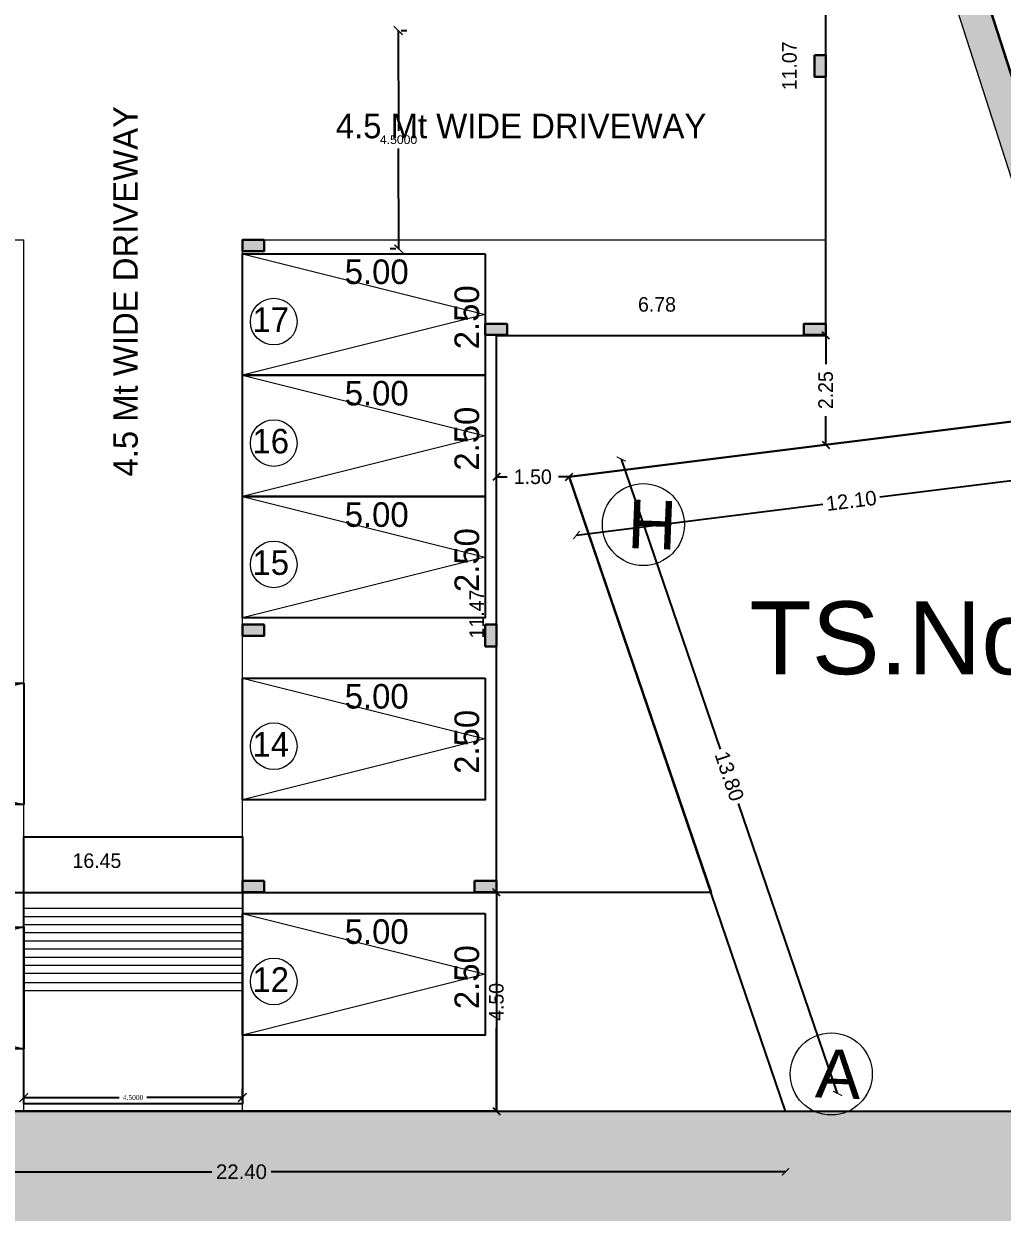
# Model space of a CAD drawing. Header units: metres. Extents: x -1560950 to -1560484, y 42726 to 42890.
# Drawn here: x -1560733.62 to -1560713.48, y 42796.52 to 42820.99 of the extents above; entities that cross this region are included whole.
import ezdxf

# ---------------------------------------------------------------- set-up
doc = ezdxf.new("R2010")
doc.units = ezdxf.units.M
doc.header["$LTSCALE"] = 750
doc.header["$MEASUREMENT"] = 0
doc.header["$PDMODE"] = 35
doc.header["$PDSIZE"] = 50
doc.linetypes.add('DASHED2', pattern=[0.375, 0.25, -0.125])
doc.layers.get('0').update_dxf_attribs({"lineweight": 5})
doc.layers.get('Defpoints').update_dxf_attribs({"lineweight": 0})
for name, color, linetype, plot in [('ANGULAR_PARKING_SLOT_1', 6, 'Continuous', False), ('TWO_WHEELER_DRIVE_WAY', 6, 'Continuous', False), ('TWO_WHEELER_DRIVEWAY', 30, 'Continuous', False)]:
    doc.layers.add(name, color=color, linetype=linetype, plot=plot)
for name, color, linetype, lineweight in [('BLK_1_LVL_0_BLDG_FOOT_PRINT', 1, 'Continuous', 5), ('DIST_EXIT', 7, 'Continuous', 0), ('SUPER_IMPOSED', 7, 'Continuous', 5), ('wall', 7, 'Continuous', 30)]:
    doc.layers.add(name, color=color, linetype=linetype, lineweight=lineweight)
for name, color, linetype in [('BLK_1_LVL_0_FRONT_SETBACK', 2, 'Continuous'), ('BLK_1_LVL_0_SIDE_SETBACK2', 102, 'Continuous'), ('PLOT_BOUNDARY', 70, 'Continuous'), ('ROAD_WIDTH', 7, 'Continuous')]:
    doc.layers.add(name, color=color, linetype=linetype)
doc.styles.add('HP-12', font='palab.ttf', dxfattribs={"height": 14})
doc.styles.get("Standard").update_dxf_attribs({"font": 'arial.ttf'})
doc.styles.add('sunahari', font='framd.ttf', dxfattribs={"height": 0.3})
doc.dimstyles.new('Civil Mt', dxfattribs={"dimtxt": 0.3, "dimasz": 0.15, "dimexe": 0, "dimexo": 0, "dimgap": 0.1, "dimtad": 0, "dimzin": 0, "dimdsep": 46, "dimtxsty": 'Standard', "dimblk": 'ARCHTICK', "dimcen": 0, "dimse1": 1, "dimse2": 1, "dimclrd": 253, "dimadec": 0, "dimazin": 3, "dimtfac": 1, "dimtofl": 0, "dimtmove": 1, "dimatfit": 3, "dimfxl": 0, "dimfrac": 2, "dimtolj": 1, "dimtzin": 0, "dimarcsym": 0})
doc.dimstyles.new('CIVIL Mt.', dxfattribs={"dimscale": 0, "dimtxt": 0.2, "dimasz": 0.15, "dimexe": 0.18, "dimexo": 0.0625, "dimgap": 0.1, "dimtad": 0, "dimzin": 0, "dimdsep": 46, "dimtxsty": 'sunahari', "dimblk": 'OBLIQUE', "dimcen": 0.09, "dimse1": 1, "dimse2": 1, "dimclrd": 253, "dimclrt": 4, "dimadec": 0, "dimazin": 0, "dimtfac": 1, "dimtofl": 0, "dimtmove": 1, "dimatfit": 3, "dimfxl": 0, "dimfrac": 2, "dimtolj": 1, "dimtzin": 0, "dimarcsym": 0})
doc.dimstyles.new('CIVIL Mt.1SITE', dxfattribs={"dimscale": 0, "dimtxt": 0.6, "dimasz": 0.15, "dimexe": 0.18, "dimexo": 0.0625, "dimgap": 0.1, "dimtad": 0, "dimzin": 0, "dimdsep": 46, "dimtxsty": 'sunahari', "dimblk": 'OBLIQUE', "dimcen": 0.09, "dimse1": 1, "dimse2": 1, "dimsd1": 1, "dimsd2": 1, "dimclrd": 253, "dimclrt": 7, "dimadec": 0, "dimazin": 0, "dimtfac": 1, "dimtofl": 0, "dimtmove": 1, "dimatfit": 3, "dimfxl": 0, "dimfrac": 2, "dimtolj": 1, "dimtzin": 0, "dimarcsym": 0})
doc.dimstyles.new('STANDARD$0', dxfattribs={"dimtxt": 12, "dimasz": 3, "dimexe": 0, "dimexo": 0, "dimgap": 0, "dimtad": 0, "dimtih": 1, "dimtoh": 1, "dimdec": 1, "dimzin": 0, "dimdsep": 46, "dimlunit": 4, "dimtxsty": 'HP-12', "dimblk": 'ARCHTICK', "dimcen": 0, "dimclrd": 21, "dimclre": 2, "dimclrt": 1, "dimadec": 0, "dimazin": 0, "dimtfac": 1, "dimtdec": 1, "dimtofl": 0, "dimtmove": 1, "dimatfit": 2, "dimldrblk": 'DOTSMALL', "dimfxl": 0, "dimfrac": 1, "dimtolj": 1, "dimtzin": 0, "dimlwd": -1, "dimlwe": -1, "dimarcsym": 0})

# ---------------------------------------------------------------- blocks, each defined once
blk = doc.blocks.new('_ArchTick')
at = {"color": 0, "linetype": 'ByBlock', "const_width": 0.15}
blk.add_lwpolyline([(-0.5, -0.5), (0.5, 0.5)], dxfattribs=at)
blk = doc.blocks.new('*D1082')
at = {"color": 253, "lineweight": -2, "ltscale": 0.25}
for p, q in [((-1560714.406, 42827.533), (-1560712.321, 42821.061)), ((-1560709.874, 42813.464), (-1560711.958, 42819.935))]:
    blk.add_line(p, q, dxfattribs=at)
at = {"layer": 'Defpoints', "color": 0, "ltscale": 0.25}
for p in [(-1560714.406, 42827.533), (-1560715.611, 42827.145), (-1560711.079, 42813.076)]:
    blk.add_point(p, dxfattribs=at)
at = {"color": 253, "lineweight": -2, "ltscale": 0.25, "xscale": 0.15, "yscale": 0.15, "zscale": 0.15}
for p, rotation in [((-1560714.406, 42827.533), 107.8542834121738), ((-1560709.874, 42813.464), 287.8542834121739)]:
    blk.add_blockref('_ArchTick', p, dxfattribs=dict(at, rotation=rotation))
at = {"color": 0, "ltscale": 0.25, "insert": (-1560712.14, 42820.498), "char_height": 0.3, "attachment_point": 5, "rotation": 287.8543}
blk.add_mtext('\\A1;15.60', dxfattribs=at)
blk = doc.blocks.new('*D1083')
at = {"color": 253, "lineweight": -2, "ltscale": 0.25}
for p, q in [((-1560710.929, 42811.877), (-1560715.998, 42811.244)), ((-1560722.242, 42810.465), (-1560717.172, 42811.098))]:
    blk.add_line(p, q, dxfattribs=at)
at = {"layer": 'Defpoints', "color": 0, "ltscale": 0.25}
for p in [(-1560711.079, 42813.076), (-1560722.391, 42811.664), (-1560722.242, 42810.465)]:
    blk.add_point(p, dxfattribs=at)
at = {"color": 253, "lineweight": -2, "ltscale": 0.25, "xscale": 0.15, "yscale": 0.15, "zscale": 0.15}
for p, rotation in [((-1560710.929, 42811.877), 7.110699431829629), ((-1560722.242, 42810.465), 187.1106994318297)]:
    blk.add_blockref('_ArchTick', p, dxfattribs=dict(at, rotation=rotation))
at = {"color": 0, "ltscale": 0.25, "insert": (-1560716.585, 42811.171), "char_height": 0.3, "attachment_point": 5, "rotation": 7.1107}
blk.add_mtext('\\A1;12.10', dxfattribs=at)
blk = doc.blocks.new('*D1084')
at = {"color": 253, "lineweight": -2, "ltscale": 0.25}
for p, q in [((-1560721.32, 42812.03), (-1560719.284, 42806.059)), ((-1560716.867, 42798.968), (-1560718.903, 42804.939))]:
    blk.add_line(p, q, dxfattribs=at)
at = {"layer": 'Defpoints', "color": 0, "ltscale": 0.25}
for p in [(-1560721.32, 42812.03), (-1560722.391, 42811.664), (-1560717.939, 42798.602)]:
    blk.add_point(p, dxfattribs=at)
at = {"color": 253, "lineweight": -2, "ltscale": 0.25, "xscale": 0.15, "yscale": 0.15, "zscale": 0.15}
for p, rotation in [((-1560721.32, 42812.03), 108.8233810379785), ((-1560716.867, 42798.968), 288.8233810379785)]:
    blk.add_blockref('_ArchTick', p, dxfattribs=dict(at, rotation=rotation))
at = {"color": 0, "ltscale": 0.25, "insert": (-1560719.094, 42805.499), "char_height": 0.3, "attachment_point": 5, "rotation": 288.8234}
blk.add_mtext('\\A1;13.80', dxfattribs=at)
blk = doc.blocks.new('*D1085')
at = {"color": 253, "lineweight": -2, "ltscale": 0.25}
for p, q in [((-1560740.339, 42797.353), (-1560729.747, 42797.353)), ((-1560717.939, 42797.353), (-1560728.53, 42797.353))]:
    blk.add_line(p, q, dxfattribs=at)
at = {"layer": 'Defpoints', "color": 0, "ltscale": 0.25}
for p in [(-1560740.339, 42798.602), (-1560717.939, 42798.602), (-1560740.339, 42797.353)]:
    blk.add_point(p, dxfattribs=at)
at = {"color": 253, "lineweight": -2, "ltscale": 0.25, "xscale": 0.15, "yscale": 0.15, "zscale": 0.15, "rotation": 180}
blk.add_blockref('_ArchTick', (-1560740.339, 42797.353), dxfattribs=at)
at = {"color": 253, "lineweight": -2, "ltscale": 0.25, "xscale": 0.15, "yscale": 0.15, "zscale": 0.15}
blk.add_blockref('_ArchTick', (-1560717.939, 42797.353), dxfattribs=at)
at = {"color": 0, "ltscale": 0.25, "insert": (-1560729.139, 42797.353), "char_height": 0.3, "attachment_point": 5}
blk.add_mtext('\\A1;22.40', dxfattribs=at)
blk = doc.blocks.new('_Oblique')
at = {"color": 0, "linetype": 'ByBlock', "lineweight": -2}
blk.add_line((-0.5, -0.5), (0.5, 0.5), dxfattribs=at)
blk = doc.blocks.new('*D1092')
at = {"color": 253, "lineweight": -2, "ltscale": 0.25}
for p, q in [((-1560723.891, 42811.664), (-1560723.668, 42811.664)), ((-1560722.391, 42811.664), (-1560722.614, 42811.664))]:
    blk.add_line(p, q, dxfattribs=at)
at = {"layer": 'Defpoints', "color": 0, "ltscale": 0.25}
for p in [(-1560723.891, 42811.664), (-1560722.391, 42811.664), (-1560722.391, 42811.664)]:
    blk.add_point(p, dxfattribs=at)
at = {"color": 253, "lineweight": -2, "ltscale": 0.25, "xscale": 0.15, "yscale": 0.15, "zscale": 0.15, "rotation": 180}
blk.add_blockref('_Oblique', (-1560723.891, 42811.664), dxfattribs=at)
at = {"color": 253, "lineweight": -2, "ltscale": 0.25, "xscale": 0.15, "yscale": 0.15, "zscale": 0.15}
blk.add_blockref('_Oblique', (-1560722.391, 42811.664), dxfattribs=at)
at = {"color": 4, "ltscale": 0.25, "insert": (-1560723.141, 42811.664), "char_height": 0.3, "attachment_point": 5, "style": 'sunahari'}
blk.add_mtext('\\A1;1.50', dxfattribs=at)
blk = doc.blocks.new('*D1093')
at = {"color": 253, "lineweight": -2, "ltscale": 0.25}
for p, q in [((-1560717.111, 42814.576), (-1560717.111, 42813.984)), ((-1560717.111, 42812.323), (-1560717.111, 42812.915))]:
    blk.add_line(p, q, dxfattribs=at)
at = {"layer": 'Defpoints', "color": 0, "ltscale": 0.25}
for p in [(-1560717.111, 42814.576), (-1560717.111, 42814.576), (-1560717.111, 42812.323)]:
    blk.add_point(p, dxfattribs=at)
at = {"color": 253, "lineweight": -2, "ltscale": 0.25, "xscale": 0.15, "yscale": 0.15, "zscale": 0.15}
for p, rotation in [((-1560717.111, 42814.576), 90), ((-1560717.111, 42812.323), 270)]:
    blk.add_blockref('_Oblique', p, dxfattribs=dict(at, rotation=rotation))
at = {"color": 4, "ltscale": 0.25, "insert": (-1560717.111, 42813.449), "char_height": 0.3, "attachment_point": 5, "rotation": 90, "style": 'sunahari'}
blk.add_mtext('\\A1;2.25', dxfattribs=at)
blk = doc.blocks.new('*D1095')
at = {"layer": 'Defpoints', "color": 0, "ltscale": 0.25}
for p in [(-1560717.111, 42814.891), (-1560723.891, 42814.576), (-1560717.111, 42814.576)]:
    blk.add_point(p, dxfattribs=at)
at = {"color": 7, "ltscale": 0.25, "insert": (-1560720.585, 42815.213), "char_height": 0.3, "attachment_point": 5, "style": 'sunahari'}
blk.add_mtext('\\A1;6.78', dxfattribs=at)
blk = doc.blocks.new('*D1096')
at = {"layer": 'Defpoints', "color": 0, "ltscale": 0.25}
for p in [(-1560717.111, 42825.645), (-1560717.594, 42814.576), (-1560717.111, 42814.576)]:
    blk.add_point(p, dxfattribs=at)
at = {"color": 7, "ltscale": 0.25, "insert": (-1560717.856, 42820.127), "char_height": 0.3, "attachment_point": 5, "rotation": 90, "style": 'sunahari'}
blk.add_mtext('\\A1;11.07', dxfattribs=at)
blk = doc.blocks.new('*D1103')
at = {"layer": 'Defpoints', "color": 0, "ltscale": 0.25}
for p in [(-1560723.891, 42803.758), (-1560740.339, 42803.102), (-1560723.891, 42803.102)]:
    blk.add_point(p, dxfattribs=at)
at = {"color": 7, "ltscale": 0.25, "insert": (-1560732.115, 42803.758), "char_height": 0.3, "attachment_point": 5, "style": 'sunahari'}
blk.add_mtext('\\A1;16.45', dxfattribs=at)
blk = doc.blocks.new('*D1104')
at = {"layer": 'Defpoints', "color": 0, "ltscale": 0.25}
for p in [(-1560724.298, 42814.576), (-1560723.891, 42814.576), (-1560723.891, 42803.102)]:
    blk.add_point(p, dxfattribs=at)
at = {"color": 7, "ltscale": 0.25, "insert": (-1560724.298, 42808.839), "char_height": 0.3, "attachment_point": 5, "rotation": 90, "style": 'sunahari'}
blk.add_mtext('\\A1;11.47', dxfattribs=at)
blk = doc.blocks.new('*D1105')
at = {"color": 253, "lineweight": -2, "ltscale": 0.25}
for p, q in [((-1560723.891, 42803.102), (-1560723.891, 42801.387)), ((-1560723.891, 42798.602), (-1560723.891, 42800.318))]:
    blk.add_line(p, q, dxfattribs=at)
at = {"layer": 'Defpoints', "color": 0, "ltscale": 0.25}
for p in [(-1560723.891, 42803.102), (-1560723.891, 42798.602), (-1560723.891, 42798.602)]:
    blk.add_point(p, dxfattribs=at)
at = {"color": 253, "lineweight": -2, "ltscale": 0.25, "xscale": 0.15, "yscale": 0.15, "zscale": 0.15}
for p, rotation in [((-1560723.891, 42803.102), 90), ((-1560723.891, 42798.602), 270)]:
    blk.add_blockref('_Oblique', p, dxfattribs=dict(at, rotation=rotation))
at = {"color": 4, "ltscale": 0.25, "insert": (-1560723.891, 42800.852), "char_height": 0.3, "attachment_point": 5, "rotation": 90, "style": 'sunahari'}
blk.add_mtext('\\A1;4.50', dxfattribs=at)
blk = doc.blocks.new('*D1255')
at = {"layer": 'Defpoints', "color": 0}
for p in [(-1560725.913, 42820.856), (-1560725.898, 42816.356), (-1560725.898, 42816.356)]:
    blk.add_point(p, dxfattribs=at)
at = {"layer": 'DIST_EXIT', "color": 0, "lineweight": -2}
for p, q in [((-1560725.913, 42820.856), (-1560725.906, 42818.788)), ((-1560725.85, 42820.856), (-1560725.733, 42820.857)), ((-1560725.898, 42816.356), (-1560725.905, 42818.424)), ((-1560725.96, 42816.356), (-1560726.078, 42816.356))]:
    blk.add_line(p, q, dxfattribs=at)
at = {"layer": 'DIST_EXIT', "color": 0, "lineweight": -2, "xscale": 0.18, "yscale": 0.18, "zscale": 0.18}
for p, rotation in [((-1560725.913, 42820.856), 90.19004092130402), ((-1560725.898, 42816.356), 270.190040921304)]:
    blk.add_blockref('_ArchTick', p, dxfattribs=dict(at, rotation=rotation))
at = {"layer": 'DIST_EXIT', "color": 0, "insert": (-1560725.905, 42818.606), "char_height": 0.18, "attachment_point": 5}
blk.add_mtext('\\A1;4.5000', dxfattribs=at)
blk = doc.blocks.new('*D1261')
at = {"layer": 'Defpoints', "color": 0}
for p in [(-1560729.121, 42798.883), (-1560733.621, 42798.753), (-1560729.121, 42798.753)]:
    blk.add_point(p, dxfattribs=at)
at = {"layer": 'TWO_WHEELER_DRIVE_WAY', "color": 0}
for p, q in [((-1560733.621, 42798.816), (-1560733.621, 42799.063)), ((-1560729.121, 42798.816), (-1560729.121, 42799.063))]:
    blk.add_line(p, q, dxfattribs=at)
at = {"layer": 'TWO_WHEELER_DRIVE_WAY'}
for p, q in [((-1560733.621, 42798.883), (-1560731.657, 42798.883)), ((-1560729.121, 42798.883), (-1560731.086, 42798.883))]:
    blk.add_line(p, q, dxfattribs=at)
at = {"layer": 'TWO_WHEELER_DRIVE_WAY', "xscale": 0.18, "yscale": 0.18, "zscale": 0.18, "rotation": 180}
blk.add_blockref('_ArchTick', (-1560733.621, 42798.883), dxfattribs=at)
at = {"layer": 'TWO_WHEELER_DRIVE_WAY', "xscale": 0.18, "yscale": 0.18, "zscale": 0.18}
blk.add_blockref('_ArchTick', (-1560729.121, 42798.883), dxfattribs=at)
at = {"layer": 'TWO_WHEELER_DRIVE_WAY', "color": 0, "lineweight": -2, "insert": (-1560731.371, 42798.883), "char_height": 14, "attachment_point": 5, "style": 'HP-12'}
blk.add_mtext('\\A1;{\\H0.0071429x;4.5000}', dxfattribs=at)
blk = doc.blocks.new('_DotSmall')
at = {"color": 0, "linetype": 'ByBlock', "const_width": 0.5}
blk.add_lwpolyline([(-0.0625, 0, 1), (0.0625, 0, 1)], format="xyb", close=True, dxfattribs=at)
blk = doc.blocks.new('A$C1C442E2B')
at = {"ltscale": 0.25}
h = blk.add_hatch(color=43, dxfattribs=at)
h.dxf.hatch_style = 1
h.paths.add_polyline_path([(0.23, 0.45), (0, 0.45), (0, 0), (0.23, 0)])
at = {"layer": 'wall', "color": 240, "ltscale": 0.25}
blk.add_lwpolyline([(0, 0.45), (0.23, 0.45), (0.23, 0), (0, 0)], close=True, dxfattribs=at)

msp = doc.modelspace()

# ---------------------------------------------------------------- hatches: boundary and pattern name
at = {"ltscale": 0.25}
h = msp.add_hatch(color=51, dxfattribs=at)
h.dxf.hatch_style = 1
h.paths.add_polyline_path([(-1560780.90942, 42834.54193), (-1560781.13381, 42841.9069), (-1560783.30173, 42841.9069), (-1560783.46555, 42841.07356), (-1560783.5996, 42842.87418), (-1560783.77833, 42841.87714), (-1560786.20356, 42841.84093), (-1560786.06482, 42835.43519), (-1560785.97807, 42834.01991), (-1560796.03023, 42833.82168), (-1560795.95371, 42829.9412), (-1560794.69491, 42829.5784), (-1560797.40615, 42829.2398), (-1560795.92949, 42829.02212), (-1560795.84672, 42825.3148), (-1560785.45214, 42825.44016), (-1560785.33808, 42823.57958), (-1560785.59011, 42818.42416), (-1560783.32398, 42818.42416), (-1560783.01106, 42819.782), (-1560783.05737, 42817.57274), (-1560782.793, 42818.53057), (-1560780.29026, 42818.6203), (-1560779.98707, 42824.07298), (-1560743.10247, 42790.55106), (-1560712.32124, 42790.32847), (-1560712.32124, 42794.28709), (-1560713.42433, 42794.66141), (-1560711.3014, 42794.86936), (-1560712.39901, 42795.1908), (-1560712.39901, 42798.60248), (-1560717.93855, 42798.60248), (-1560740.33855, 42798.60248)])
h = msp.add_hatch(dxfattribs=at)
h.set_pattern_fill('GRAVEL', scale=0.075)
h.set_pattern_definition([(228.01279, (-1560691.98818, 42959.09468), (-15.24, -17.145), [0.256291, -25.372863]), (184.96974, (-1560692.15963, 42958.90418), (22.85999999, 1.90500011), [0.439804, -43.540537]), (132.51045, (-1560692.59778, 42958.86608), (19.05000001, -20.95499999), [0.310111, -30.701042]), (267.27369, (-1560693.34073, 42958.38983), (1.905000004, 38.1), [0.400503, -39.649828]), (292.833654, (-1560693.35978, 42957.98978), (-9.525, 22.86), [0.392725, -38.879856]), (357.27369, (-1560693.20738, 42957.62783), (-38.1, 1.905000004), [0.400503, -39.649828]), (37.69424, (-1560692.80733, 42957.60878), (-24.765, -19.050000001), [0.529645, -52.434836]), (72.25533, (-1560692.38823, 42957.93263), (13.335000004, 41.91), [0.50004, -49.503942]), (121.429566, (-1560692.23583, 42958.40888), (-15.24, 24.765), [0.40186, -39.78416]), (175.23636, (-1560692.44538, 42958.75178), (20.955, -1.905), [0.458785, -22.480453]), (222.397438, (-1560692.90258, 42958.78988), (-22.86, -20.955), [0.593308, -58.73758]), (138.81407, (-1560691.45478, 42958.37078), (-13.335, 11.43), [0.202503, -20.047924]), (171.469234, (-1560691.60718, 42958.50413), (24.765, -3.809999996), [0.385261, -38.14098]), (225, (-1560691.9882, 42958.5613), (-3e-16, -1.905), [0.269407, -2.42467]), (203.19859, (-1560692.12153, 42958.78988), (9.525, 3.81), [0.145081, -14.362967]), (291.8014, (-1560692.25488, 42958.73273), (-1.905, 5.715), [0.205174, -10.053565]), (30.96376, (-1560692.17868, 42958.54223), (5.715, 3.81), [0.33324, -10.774724]), (161.56505, (-1560691.8929, 42958.7137), (3.81, -1.905), [0.240965, -5.783174]), (16.38954, (-1560693.35978, 42958.73273), (19.05, 5.715), [0.337566, -33.41912]), (70.34618, (-1560693.03593, 42958.82798), (-7.62, -20.955), [0.2832, -28.036662]), (293.19859, (-1560691.89293, 42959.09468), (-3.81, 9.525), [0.29016, -14.217888]), (343.61046, (-1560691.77863, 42958.82798), (-19.05, 5.715), [0.337566, -33.41912]), (339.44395, (-1560693.35978, 42957.55163), (-9.525, 3.81), [0.325526, -15.9508]), (294.77514, (-1560693.05498, 42957.43733), (-9.52500001, 20.955), [0.272754, -27.002695]), (66.80141, (-1560691.87388, 42957.18968), (3.81, 9.525), [0.29016, -14.217888]), (17.354025, (-1560691.75958, 42957.45638), (-24.765, -7.62), [0.319337, -31.614282]), (69.44395, (-1560692.80733, 42957.18968), (-3.81, -9.525), [0.162763, -16.113564]), (101.30993, (-1560691.98818, 42957.18968), (-1.905, 7.62), [0.097136, -9.616496]), (165.96376, (-1560692.00723, 42957.28493), (5.715, -1.905), [0.392725, -7.46179]), (186.009006, (-1560692.38823, 42957.38018), (19.05, 1.905), [0.36395, -36.031024]), (303.69007, (-1560692.1787, 42958.3708), (-1.905, 3.81), [0.274743, -6.593832]), (353.157227, (-1560692.02628, 42958.14218), (32.385, -3.81), [0.479668, -47.487007]), (60.9454, (-1560691.55003, 42958.08503), (-7.62, -13.335), [0.196131, -19.417044]), (90, (-1560691.4548, 42958.2565), (-1.905, 1.905), [0.1143, -1.7907]), (120.25644, (-1560692.42633, 42957.43733), (7.62, -13.335), [0.26465, -26.200456]), (48.01279, (-1560692.55968, 42957.66593), (15.24, 17.145), [0.512582, -25.116572]), (0, (-1560692.2168, 42958.047), (1.905, 1.905), [0.4953, -1.4097]), (325.30485, (-1560691.72148, 42958.04693), (19.05000001, -13.33499999), [0.301207, -29.819488]), (254.0546, (-1560691.47383, 42957.87548), (-1.905, -7.62), [0.277372, -13.591238]), (207.645975, (-1560691.55003, 42957.60878), (-36.195, -19.049999997), [0.451609, -44.709348]), (175.42608, (-1560691.95008, 42957.39923), (-24.765, 1.905), [0.477772, -47.299385])])
h.paths.add_polyline_path([(-1560728.00339, 42831.06502), (-1560744.99029, 42832.13035), (-1560773.53547, 42834.04685), (-1560773.56026, 42833.39705), (-1560745.0324, 42831.48171), (-1560728.12353, 42830.42128), (-1560716.12651, 42826.62619), (-1560712.07068, 42814.03477), (-1560711.49312, 42814.36178), (-1560715.61065, 42827.14476)])
h.paths.add_polyline_path([(-1560776.05569, 42833.56459), (-1560776.03365, 42834.14216), (-1560773.53547, 42834.04685), (-1560779.40708, 42834.44107), (-1560779.18776, 42833.77488)])

# ---------------------------------------------------------------- linework, layer by layer
at = {"color": 0, "ltscale": 0.25}
for p, q in [((-1560745.41846, 42816.54404), (-1560733.62115, 42816.54404)), ((-1560733.62115, 42803.11498), (-1560733.62115, 42816.54404)), ((-1560729.12115, 42803.11498), (-1560729.12115, 42816.54404)), ((-1560729.12115, 42816.54404), (-1560717.11065, 42816.54404)), ((-1560733.62115, 42798.60248), (-1560733.62115, 42803.10248)), ((-1560729.12115, 42798.60248), (-1560729.12115, 42803.10248)), ((-1560733.62115, 42802.78111), (-1560729.12115, 42802.78111)), ((-1560733.62115, 42802.61357), (-1560729.12115, 42802.61357)), ((-1560733.62115, 42802.44602), (-1560729.12115, 42802.44602)), ((-1560733.62115, 42802.27848), (-1560729.12115, 42802.27848)), ((-1560733.62115, 42802.11093), (-1560729.12115, 42802.11093)), ((-1560733.62115, 42801.94339), (-1560729.12115, 42801.94339)), ((-1560733.62115, 42801.77584), (-1560729.12115, 42801.77584)), ((-1560733.62115, 42801.6083), (-1560729.12115, 42801.6083)), ((-1560733.62115, 42801.44075), (-1560729.12115, 42801.44075)), ((-1560733.62115, 42801.25282), (-1560729.12115, 42801.25282)), ((-1560733.62115, 42801.08528), (-1560729.12115, 42801.08528)), ((-1560717.93855, 42798.60248), (-1560712.39901, 42798.60248))]:
    msp.add_line(p, q, dxfattribs=at)
at = {"color": 3, "ltscale": 0.2}
msp.add_lwpolyline([(-1560740.33855, 42798.60248), (-1560717.93855, 42798.60248), (-1560722.39115, 42811.66442), (-1560711.07883, 42813.07559), (-1560715.61065, 42827.14476), (-1560728.02847, 42830.99154), (-1560780.90942, 42834.54193)], close=True, dxfattribs=at)
at = {"color": 0, "ltscale": 0.25}
msp.add_lwpolyline([(-1560773.56026, 42833.39705), (-1560745.0324, 42831.48171), (-1560728.12353, 42830.42128), (-1560716.12651, 42826.62619), (-1560711.69753, 42812.8763)], dxfattribs=at)
for points in [[(-1560729.12115, 42816.25776), (-1560724.12115, 42816.25776), (-1560724.12115, 42813.75776), (-1560729.12115, 42813.75776)], [(-1560729.12115, 42813.75776), (-1560724.12115, 42813.75776), (-1560724.12115, 42811.25776), (-1560729.12115, 42811.25776)], [(-1560729.12115, 42811.25776), (-1560724.12115, 42811.25776), (-1560724.12115, 42808.75776), (-1560729.12115, 42808.75776)], [(-1560738.62115, 42807.41353), (-1560733.62115, 42807.41353), (-1560733.62115, 42804.91353), (-1560738.62115, 42804.91353)], [(-1560729.12115, 42807.51587), (-1560724.12115, 42807.51587), (-1560724.12115, 42805.01587), (-1560729.12115, 42805.01587)], [(-1560729.12115, 42802.67037), (-1560724.12115, 42802.67037), (-1560724.12115, 42800.17037), (-1560729.12115, 42800.17037)], [(-1560733.62115, 42802.38874), (-1560733.62115, 42799.88874), (-1560738.62115, 42799.88874), (-1560738.62115, 42802.38874)]]:
    msp.add_lwpolyline(points, close=True, dxfattribs=at)
at = {"color": 0, "linetype": 'DASHED2', "ltscale": 0.25}
for points in [[(-1560729.12115, 42816.25776), (-1560724.12115, 42815.00776), (-1560729.12115, 42813.75776)], [(-1560729.12115, 42813.75776), (-1560724.12115, 42812.50776), (-1560729.12115, 42811.25776)], [(-1560729.12115, 42811.25776), (-1560724.12115, 42810.00776), (-1560729.12115, 42808.75776)], [(-1560733.62115, 42807.41353), (-1560738.62115, 42806.16353), (-1560733.62115, 42804.91353)], [(-1560729.12115, 42807.51587), (-1560724.12115, 42806.26587), (-1560729.12115, 42805.01587)], [(-1560729.12115, 42802.67037), (-1560724.12115, 42801.42037), (-1560729.12115, 42800.17037)], [(-1560733.62115, 42802.38874), (-1560738.62115, 42801.13874), (-1560733.62115, 42799.88874)]]:
    msp.add_lwpolyline(points, dxfattribs=at)
at = {"color": 0, "linetype": 'ByBlock', "ltscale": 0.25}
for centre in [(-1560728.47411, 42814.85973, 60000), (-1560728.47411, 42812.35973, 60000), (-1560728.47411, 42809.85973, 60000), (-1560728.47411, 42806.11784, 60000), (-1560728.47411, 42801.27234, 60000)]:
    msp.add_circle(centre, 0.4804, dxfattribs=at)
at = {"color": 240, "ltscale": 0.25}
for centre in [(-1560720.86546, 42810.68134), (-1560716.99734, 42799.36821)]:
    msp.add_circle(centre, 0.84425, dxfattribs=at)
at = {"layer": 'ANGULAR_PARKING_SLOT_1', "color": 6, "ltscale": 400}
for points in [[(-1560724.12115, 42816.25776), (-1560724.12115, 42813.75776), (-1560729.12115, 42813.75776), (-1560729.12115, 42816.25776)], [(-1560724.12115, 42813.75776), (-1560724.12115, 42811.25776), (-1560729.12115, 42811.25776), (-1560729.12115, 42813.75776)], [(-1560724.12115, 42811.25776), (-1560724.12115, 42808.75776), (-1560729.12115, 42808.75776), (-1560729.12115, 42811.25776)], [(-1560733.62115, 42807.41353), (-1560733.62115, 42804.91353), (-1560738.62115, 42804.91353), (-1560738.62115, 42807.41353)], [(-1560724.12115, 42807.51587), (-1560724.12115, 42805.01587), (-1560729.12115, 42805.01587), (-1560729.12115, 42807.51587)], [(-1560724.12115, 42802.67037), (-1560724.12115, 42800.17037), (-1560729.12115, 42800.17037), (-1560729.12115, 42802.67037)], [(-1560733.62115, 42802.38874), (-1560733.62115, 42799.88874), (-1560738.62115, 42799.88874), (-1560738.62115, 42802.38874)]]:
    msp.add_lwpolyline(points, close=True, dxfattribs=at)
at = {"layer": 'BLK_1_LVL_0_BLDG_FOOT_PRINT', "color": 1}
msp.add_lwpolyline([(-1560717.11065, 42825.64476), (-1560723.89115, 42825.64476), (-1560728.02847, 42825.64476), (-1560728.02847, 42829.49154), (-1560745.41846, 42829.49154), (-1560745.41846, 42825.64476), (-1560745.41846, 42807.58926), (-1560740.33855, 42807.58926), (-1560740.33855, 42803.10248), (-1560723.89115, 42803.10248), (-1560723.89115, 42807.58926), (-1560723.89115, 42814.57559), (-1560717.11065, 42814.57559)], close=True, dxfattribs=at)
at = {"layer": 'BLK_1_LVL_0_FRONT_SETBACK', "color": 2}
msp.add_lwpolyline([(-1560740.33855, 42803.10248), (-1560723.89115, 42803.10248), (-1560723.89115, 42798.60248), (-1560740.33855, 42798.60248)], close=True, dxfattribs=at)
at = {"layer": 'BLK_1_LVL_0_SIDE_SETBACK2', "color": 102}
msp.add_lwpolyline([(-1560717.11065, 42825.64476), (-1560715.12749, 42825.64476), (-1560711.07883, 42813.07559), (-1560722.39115, 42811.66442), (-1560719.47253, 42803.10248), (-1560723.89115, 42803.10248), (-1560723.89115, 42814.57559), (-1560717.11065, 42814.57559), (-1560717.11065, 42825.64476)], close=True, dxfattribs=at)
at = {"layer": 'PLOT_BOUNDARY', "color": 70, "ltscale": 0.2}
msp.add_lwpolyline([(-1560740.33855, 42798.60248), (-1560717.93855, 42798.60248), (-1560722.39115, 42811.66442), (-1560711.07883, 42813.07559), (-1560715.61065, 42827.14476), (-1560728.02847, 42830.99154), (-1560780.90942, 42834.54193)], close=True, dxfattribs=at)
at = {"layer": 'ROAD_WIDTH', "color": 1, "ltscale": 400}
msp.add_lwpolyline([(-1560740.33855, 42798.60248), (-1560713.13855, 42798.60248), (-1560713.13855, 42771.40248), (-1560740.33855, 42771.40248)], close=True, dxfattribs=at)
at = {"layer": 'SUPER_IMPOSED', "color": 5, "ltscale": 0.2}
msp.add_lwpolyline([(-1560740.33855, 42798.60248), (-1560717.93855, 42798.60248), (-1560722.39115, 42811.66442), (-1560711.07883, 42813.07559), (-1560715.61065, 42827.14476), (-1560728.02847, 42830.99154), (-1560780.90942, 42834.54193)], close=True, dxfattribs=at)
at = {"layer": 'TWO_WHEELER_DRIVEWAY', "color": 6}
msp.add_lwpolyline([(-1560733.62115, 42804.2501), (-1560729.12115, 42804.2501), (-1560729.12115, 42798.75311), (-1560733.62115, 42798.75311)], close=True, dxfattribs=at)

# ---------------------------------------------------------------- block references
at = {"color": 0, "ltscale": 0.25}
for p in [(-1560717.34065, 42819.89768), (-1560724.12115, 42808.17045)]:
    msp.add_blockref('A$C1C442E2B', p, dxfattribs=at)
at = {"color": 0, "ltscale": 0.25, "rotation": 270}
for p in [(-1560729.12115, 42816.54404), (-1560724.12115, 42814.81809), (-1560717.56065, 42814.81809), (-1560729.12115, 42808.62045), (-1560729.12115, 42803.34498), (-1560724.34115, 42803.34498)]:
    msp.add_blockref('A$C1C442E2B', p, dxfattribs=at)

# ---------------------------------------------------------------- texts
at = {"color": 0, "linetype": 'ByBlock', "ltscale": 0.25, "style": 'sunahari'}
for s, height, p in [('4.5 Mt WIDE DRIVEWAY', 0.5058873, (-1560731.27478, 42811.66974)), ('2.50', 0.505887, (-1560724.24753, 42814.29078, -60000)), ('2.50', 0.505887, (-1560724.24753, 42811.79078, -60000)), ('2.50', 0.505887, (-1560724.24753, 42809.29078, -60000)), ('2.50', 0.505887, (-1560724.24753, 42805.54889, -60000)), ('2.50', 0.505887, (-1560724.24753, 42800.70339, -60000))]:
    msp.add_text(s, height=height, rotation=90, dxfattribs=at).set_placement(p)
for s, height, p in [('4.5 Mt WIDE DRIVEWAY', 0.5058873, (-1560727.19776, 42818.63605)), ('5.00', 0.505887, (-1560727.01331, 42815.63395)), ('17', 0.505887, (-1560728.91248, 42814.64581)), ('5.00', 0.505887, (-1560727.01331, 42813.13395)), ('16', 0.505887, (-1560728.91248, 42812.14581)), ('5.00', 0.505887, (-1560727.01331, 42810.63395)), ('15', 0.505887, (-1560728.91248, 42809.64581)), ('5.00', 0.505887, (-1560727.01331, 42806.89207)), ('14', 0.505887, (-1560728.91248, 42805.90392)), ('5.00', 0.505887, (-1560727.01331, 42802.04656)), ('12', 0.505887, (-1560728.91248, 42801.05842))]:
    msp.add_text(s, height=height, dxfattribs=at).set_placement(p)
at = {"color": 1, "lineweight": -2}
for s, p in [('H', (-1560721.20551, 42810.20034)), ('A', (-1560717.33738, 42798.8872))]:
    msp.add_text(s, height=1, rotation=357.815162, dxfattribs=at).set_placement(p)
at = {"color": 0, "lineweight": -2}
msp.add_text('TS.No.56/3', height=1.5, dxfattribs=at).set_placement((-1560718.67902, 42807.59937))

# ---------------------------------------------------------------- dimensions: what is measured, and where the dimension line sits
at = {"color": 0, "ltscale": 0.25}
for p2, distance, text, picture, middle in [((-1560715.61065, 42827.14476), -1.26604, '15.60', '*D1082', (-1560712.13968, 42820.49834)), ((-1560722.39115, 42811.66442), 1.20836, '12.10', '*D1083', (-1560716.58541, 42811.17093))]:
    dim = msp.add_aligned_dim(p1=(-1560711.07883, 42813.07559), p2=p2, distance=distance, text=text, dimstyle='Civil Mt', dxfattribs=at)
    dim.commit()
    dim.dimension.update_dxf_attribs({"geometry": picture, "text_midpoint": middle})
for base, p1, angle, picture, middle in [((-1560717.5941, 42814.57559), (-1560717.11065, 42825.64476), 270, '*D1096', (-1560717.8563, 42820.12718)), ((-1560717.11065, 42814.89077), (-1560723.89115, 42814.57559), 0, '*D1095', (-1560720.58544, 42815.21251))]:
    dim = msp.add_linear_dim(base=base, p1=p1, p2=(-1560717.11065, 42814.57559), angle=angle, dimstyle='CIVIL Mt.1SITE', override={"dimscale": 1}, dxfattribs=at)
    dim.commit()
    dim.dimension.update_dxf_attribs({"geometry": picture, "text_midpoint": middle, "dimtype": 161})
at = {"color": 240, "ltscale": 0.25}
dim = msp.add_linear_dim(base=(-1560724.29826, 42814.57559), p1=(-1560723.89115, 42803.10248), p2=(-1560723.89115, 42814.57559), angle=90, dimstyle='CIVIL Mt.1SITE', override={"dimscale": 1}, dxfattribs=at)
dim.commit()
dim.dimension.update_dxf_attribs({"geometry": '*D1104', "text_midpoint": (-1560724.29826, 42808.83903)})
at = {"color": 0, "ltscale": 0.25}
for p1, p2, picture, middle in [((-1560717.11065, 42812.32314), (-1560717.11065, 42814.57559), '*D1093', (-1560717.11065, 42813.44937)), ((-1560723.89115, 42811.66442), (-1560722.39115, 42811.66442), '*D1092', (-1560723.14115, 42811.66442))]:
    dim = msp.add_aligned_dim(p1=p1, p2=p2, distance=0, dimstyle='CIVIL Mt.', override={"dimscale": 1}, dxfattribs=at)
    dim.commit()
    dim.dimension.update_dxf_attribs({"geometry": picture, "text_midpoint": middle})
for p2, distance, picture, middle in [((-1560722.39115, 42811.66442), -1.13179, '*D1084', (-1560719.09359, 42805.49862)), ((-1560740.33855, 42798.60248), 1.24957, '*D1085', (-1560729.13855, 42797.35291))]:
    dim = msp.add_aligned_dim(p1=(-1560717.93855, 42798.60248), p2=p2, distance=distance, dimstyle='Civil Mt', dxfattribs=at)
    dim.commit()
    dim.dimension.update_dxf_attribs({"geometry": picture, "text_midpoint": middle})
at = {"color": 240, "ltscale": 0.25}
dim = msp.add_linear_dim(base=(-1560723.89115, 42803.75833), p1=(-1560740.33855, 42803.10248), p2=(-1560723.89115, 42803.10248), dimstyle='CIVIL Mt.1SITE', override={"dimscale": 1}, dxfattribs=at)
dim.commit()
dim.dimension.update_dxf_attribs({"geometry": '*D1103', "text_midpoint": (-1560732.11485, 42803.75833)})
at = {"color": 0, "ltscale": 0.25}
dim = msp.add_linear_dim(base=(-1560723.89115, 42798.60248), p1=(-1560723.89115, 42803.10248), p2=(-1560723.89115, 42798.60248), angle=90, dimstyle='CIVIL Mt.', override={"dimscale": 1}, dxfattribs=at)
dim.commit()
dim.dimension.update_dxf_attribs({"geometry": '*D1105', "text_midpoint": (-1560723.89115, 42800.85248)})
at = {"layer": 'DIST_EXIT'}
dim = msp.add_aligned_dim(p1=(-1560725.91265, 42820.85621), p2=(-1560725.89773, 42816.35621), distance=0, dimstyle='STANDARD$0', override={"dimtxt": 0.18, "dimasz": 0.18, "dimexe": 0.18, "dimexo": 0.0625, "dimgap": 0.09, "dimtad": 1, "dimdec": 4, "dimlunit": 2, "dimtxsty": 'Standard', "dimcen": 0.09, "dimclrd": 0, "dimclre": 0, "dimclrt": 0, "dimtdec": 4, "dimtmove": 0, "dimatfit": 3, "dimldrblk": 'ArchTick', "dimfrac": 0, "dimlwd": 65534, "dimlwe": 65534}, dxfattribs=at)
dim.commit()
dim.dimension.update_dxf_attribs({"geometry": '*D1255', "text_midpoint": (-1560725.90519, 42818.60621)})
at = {"layer": 'TWO_WHEELER_DRIVE_WAY', "lineweight": -2}
dim = msp.add_aligned_dim(p1=(-1560733.62115, 42798.75311), p2=(-1560729.12115, 42798.75311), distance=0.12956, text='{\\H0.0071429x;<>}', dimstyle='STANDARD$0', override={"dimtxt": 0.18, "dimasz": 0.18, "dimexe": 0.18, "dimexo": 0.0625, "dimgap": 0.09, "dimdec": 4, "dimlunit": 2, "dimblk1": 'ArchTick', "dimblk2": 'ArchTick', "dimsah": 1, "dimcen": 0.09, "dimclrd": 256, "dimclre": 0, "dimclrt": 0, "dimtdec": 4, "dimtmove": 0, "dimfrac": 0}, dxfattribs=at)
dim.commit()
dim.dimension.update_dxf_attribs({"geometry": '*D1261', "text_midpoint": (-1560731.37115, 42798.88267)})

doc.saveas('drawing.dxf')
